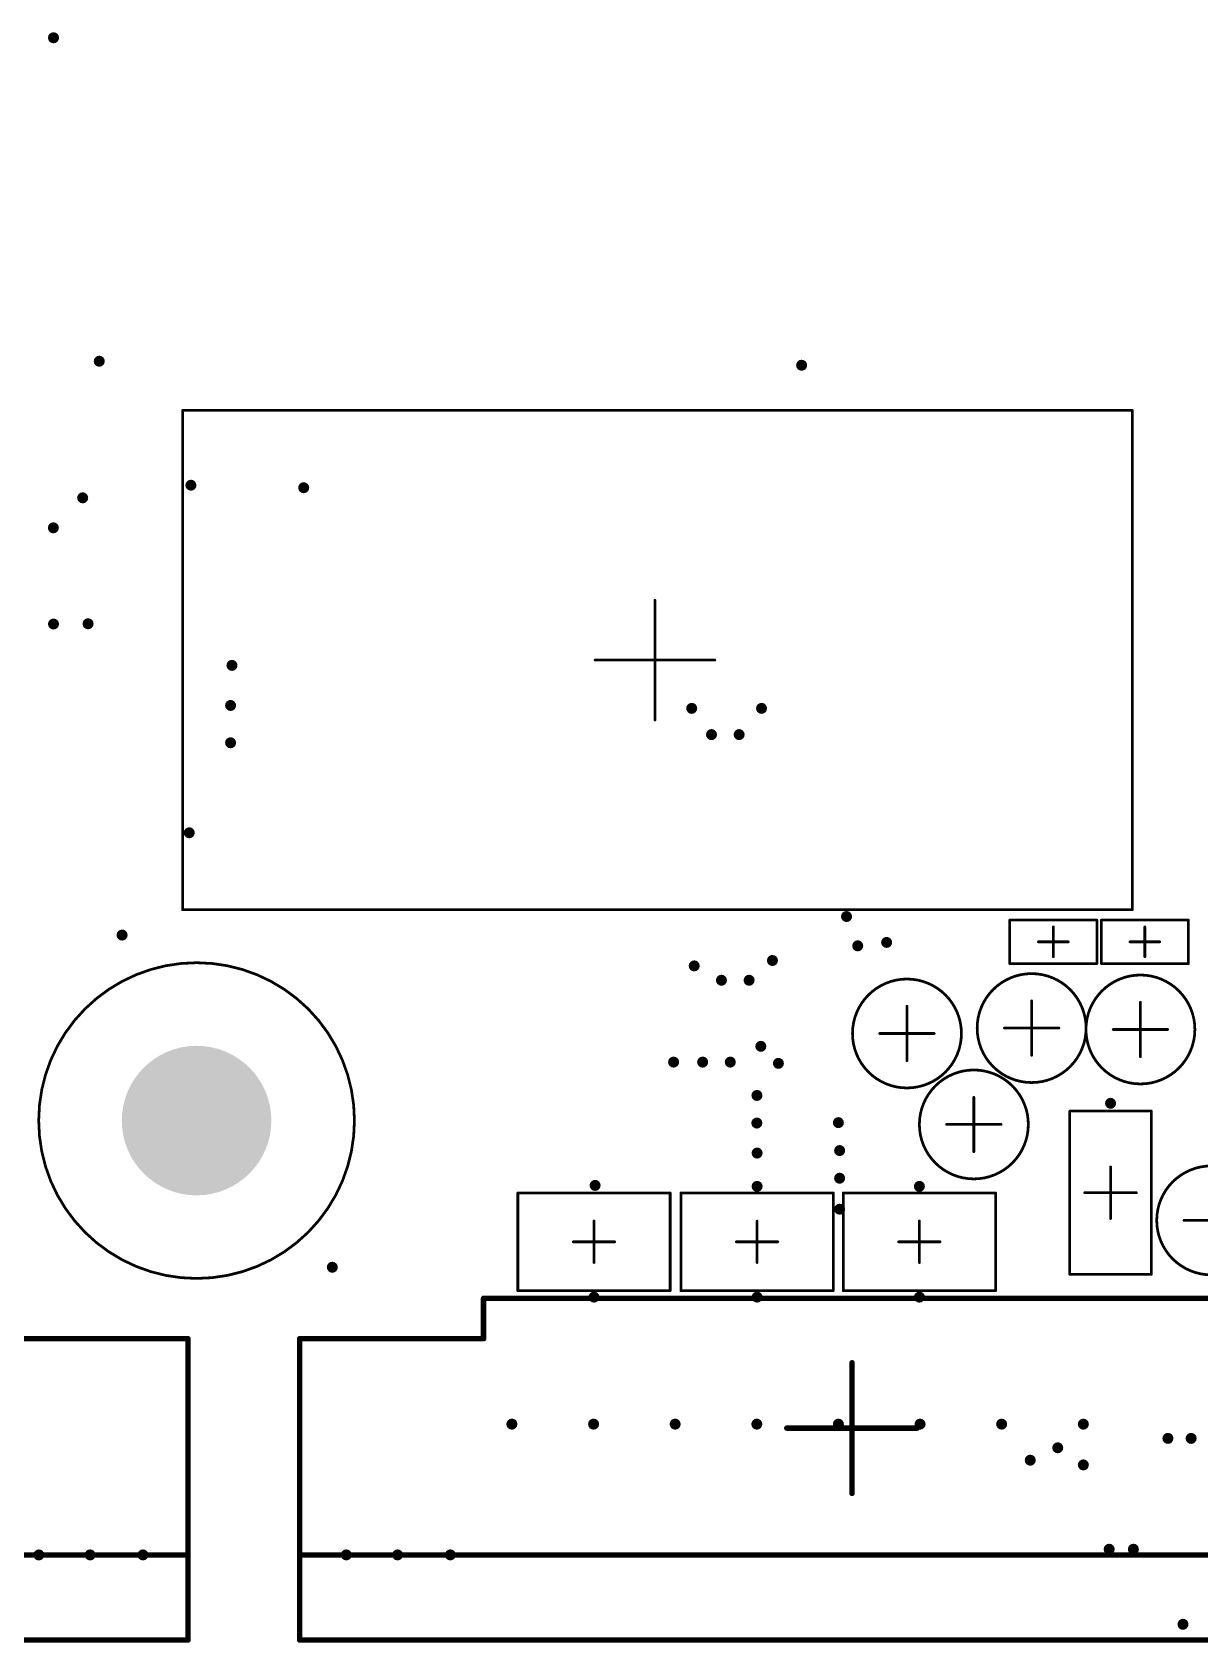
# Model space of a CAD drawing. Header units: inches. Extents: x -0.46 to 4.93, y -0.49 to 6.86.
# Drawn here: x 2.121 to 2.966, y 0.145 to 1.31 of the extents above; entities that cross this region are included whole.
import ezdxf

# ---------------------------------------------------------------- set-up
doc = ezdxf.new("R2010")
doc.units = ezdxf.units.IN
doc.header["$MEASUREMENT"] = 0
for name, color, linetype in [('Pad Holes', 156, 'Continuous'), ('Top Courtyard', 56, 'Continuous'), ('Via Holes', 16, 'Continuous')]:
    doc.layers.add(name, color=color, linetype=linetype)

# ---------------------------------------------------------------- blocks, each defined once
blk = doc.blocks.new('RESC0402_1005__L_131')
at = {"layer": 'Top Courtyard'}
for points in [[(-0.0315, -0.0157, 0.00197, 0.00197, 0), (-0.0315, 0.0157, 0.00197, 0.00197, 0)], [(-0.0315, 0.0157, 0.00197, 0.00197, 0), (0.0315, 0.0157, 0.00197, 0.00197, 0)], [(0, -0.0108, 0.00197, 0.00197, 0), (0, 0.0108, 0.00197, 0.00197, 0)], [(0.0315, -0.0157, 0.00197, 0.00197, 0), (0.0315, 0.0157, 0.00197, 0.00197, 0)], [(-0.0108, 0, 0.00197, 0.00197, 0), (0.0108, 0, 0.00197, 0.00197, 0)], [(-0.0315, -0.0157, 0.00197, 0.00197, 0), (0.0315, -0.0157, 0.00197, 0.00197, 0)]]:
    blk.add_lwpolyline(points, format="xyseb", dxfattribs=at)
for points in [[(-0.032, 0.0157, 0.000984, 0.000984, 1), (-0.031, 0.0157, 0.000984, 0.000984, 1)], [(-0.032, 0.0157, 0.000984, 0.000984, 1), (-0.031, 0.0157, 0.000984, 0.000984, 1)], [(-0.0005, 0.0108, 0.000984, 0.000984, 1), (0.0005, 0.0108, 0.000984, 0.000984, 1)], [(0.031, 0.0157, 0.000984, 0.000984, 1), (0.032, 0.0157, 0.000984, 0.000984, 1)], [(0.031, 0.0157, 0.000984, 0.000984, 1), (0.032, 0.0157, 0.000984, 0.000984, 1)], [(-0.0113, 0, 0.000984, 0.000984, 1), (-0.0103, 0, 0.000984, 0.000984, 1)], [(0.0103, 0, 0.000984, 0.000984, 1), (0.0113, 0, 0.000984, 0.000984, 1)], [(-0.0005, -0.0108, 0.000984, 0.000984, 1), (0.0005, -0.0108, 0.000984, 0.000984, 1)], [(-0.032, -0.0157, 0.000984, 0.000984, 1), (-0.031, -0.0157, 0.000984, 0.000984, 1)], [(-0.032, -0.0157, 0.000984, 0.000984, 1), (-0.031, -0.0157, 0.000984, 0.000984, 1)], [(0.031, -0.0157, 0.000984, 0.000984, 1), (0.032, -0.0157, 0.000984, 0.000984, 1)], [(0.031, -0.0157, 0.000984, 0.000984, 1), (0.032, -0.0157, 0.000984, 0.000984, 1)]]:
    blk.add_lwpolyline(points, format="xyseb", close=True, dxfattribs=at)
blk = doc.blocks.new('RESC0402_1005__L_132')
at = {"layer": 'Top Courtyard'}
for points in [[(-0.0315, 0.0157, 0.00197, 0.00197, 0), (-0.0315, -0.0157, 0.00197, 0.00197, 0)], [(0.0315, 0.0157, 0.00197, 0.00197, 0), (-0.0315, 0.0157, 0.00197, 0.00197, 0)], [(0, 0.0108, 0.00197, 0.00197, 0), (0, -0.0108, 0.00197, 0.00197, 0)], [(0.0315, 0.0157, 0.00197, 0.00197, 0), (0.0315, -0.0157, 0.00197, 0.00197, 0)], [(0.0108, 0, 0.00197, 0.00197, 0), (-0.0108, 0, 0.00197, 0.00197, 0)], [(0.0315, -0.0157, 0.00197, 0.00197, 0), (-0.0315, -0.0157, 0.00197, 0.00197, 0)]]:
    blk.add_lwpolyline(points, format="xyseb", dxfattribs=at)
for points in [[(-0.032, 0.0157, 0.000984, 0.000984, 1), (-0.031, 0.0157, 0.000984, 0.000984, 1)], [(-0.032, 0.0157, 0.000984, 0.000984, 1), (-0.031, 0.0157, 0.000984, 0.000984, 1)], [(-0.0005, 0.0108, 0.000984, 0.000984, 1), (0.0005, 0.0108, 0.000984, 0.000984, 1)], [(0.031, 0.0157, 0.000984, 0.000984, 1), (0.032, 0.0157, 0.000984, 0.000984, 1)], [(0.031, 0.0157, 0.000984, 0.000984, 1), (0.032, 0.0157, 0.000984, 0.000984, 1)], [(-0.0113, 0, 0.000984, 0.000984, 1), (-0.0103, 0, 0.000984, 0.000984, 1)], [(0.0103, 0, 0.000984, 0.000984, 1), (0.0113, 0, 0.000984, 0.000984, 1)], [(-0.0005, -0.0108, 0.000984, 0.000984, 1), (0.0005, -0.0108, 0.000984, 0.000984, 1)], [(-0.032, -0.0157, 0.000984, 0.000984, 1), (-0.031, -0.0157, 0.000984, 0.000984, 1)], [(-0.032, -0.0157, 0.000984, 0.000984, 1), (-0.031, -0.0157, 0.000984, 0.000984, 1)], [(0.031, -0.0157, 0.000984, 0.000984, 1), (0.032, -0.0157, 0.000984, 0.000984, 1)], [(0.031, -0.0157, 0.000984, 0.000984, 1), (0.032, -0.0157, 0.000984, 0.000984, 1)]]:
    blk.add_lwpolyline(points, format="xyseb", close=True, dxfattribs=at)
blk = doc.blocks.new('MOUNTING_HOLE_M2_5_382')
at = {"layer": 'Pad Holes'}
h = blk.add_hatch(color=7, dxfattribs=at)
edge = h.paths.add_edge_path()
edge.add_arc((0, 0), 0.0541, 0, 360)
at = {"layer": 'Top Courtyard'}
for points in [[(0.1142, 0, 0.00197, 0.00197, 1), (-0.1142, 0, 0.00197, 0.00197, 1)], [(-0.1147, 0, 0.000984, 0.000984, 1), (-0.1137, 0, 0.000984, 0.000984, 1)], [(0.1137, 0, 0.000984, 0.000984, 1), (0.1147, 0, 0.000984, 0.000984, 1)]]:
    blk.add_lwpolyline(points, format="xyseb", close=True, dxfattribs=at)
blk = doc.blocks.new('20021121_00010T1LF_487')
at = {"layer": 'Top Courtyard'}
for points in [[(0.3417, 0.1806, 0.00197, 0.00197, 0), (-0.3453, 0.1806, 0.00197, 0.00197, 0)], [(-0.3453, 0.1806, 0.00197, 0.00197, 0), (-0.3453, -0.1806, 0.00197, 0.00197, 0)], [(0.3417, 0.1806, 0.00197, 0.00197, 0), (0.3417, -0.1806, 0.00197, 0.00197, 0)], [(0, 0.0433, 0.00197, 0.00197, 0), (0, 0, 0.00197, 0.00197, 0)], [(0, 0, 0.00197, 0.00197, 0), (-0.0433, 0, 0.00197, 0.00197, 0)], [(0.0433, 0, 0.00197, 0.00197, 0), (0, 0, 0.00197, 0.00197, 0)], [(0, 0, 0.00197, 0.00197, 0), (0, -0.0433, 0.00197, 0.00197, 0)], [(0.3417, -0.1806, 0.00197, 0.00197, 0), (-0.3453, -0.1806, 0.00197, 0.00197, 0)]]:
    blk.add_lwpolyline(points, format="xyseb", dxfattribs=at)
for points in [[(-0.3458, 0.1806, 0.000984, 0.000984, 1), (-0.3448, 0.1806, 0.000984, 0.000984, 1)], [(-0.3458, 0.1806, 0.000984, 0.000984, 1), (-0.3448, 0.1806, 0.000984, 0.000984, 1)], [(0.3412, 0.1806, 0.000984, 0.000984, 1), (0.3422, 0.1806, 0.000984, 0.000984, 1)], [(0.3412, 0.1806, 0.000984, 0.000984, 1), (0.3422, 0.1806, 0.000984, 0.000984, 1)], [(-0.0005, 0.0433, 0.000984, 0.000984, 1), (0.0005, 0.0433, 0.000984, 0.000984, 1)], [(-0.0438, 0, 0.000984, 0.000984, 1), (-0.0428, 0, 0.000984, 0.000984, 1)], [(-0.0005, 0, 0.000984, 0.000984, 1), (0.0005, 0, 0.000984, 0.000984, 1)], [(-0.0005, 0, 0.000984, 0.000984, 1), (0.0005, 0, 0.000984, 0.000984, 1)], [(-0.0005, 0, 0.000984, 0.000984, 1), (0.0005, 0, 0.000984, 0.000984, 1)], [(-0.0005, 0, 0.000984, 0.000984, 1), (0.0005, 0, 0.000984, 0.000984, 1)], [(0.0428, 0, 0.000984, 0.000984, 1), (0.0438, 0, 0.000984, 0.000984, 1)], [(-0.0005, -0.0433, 0.000984, 0.000984, 1), (0.0005, -0.0433, 0.000984, 0.000984, 1)], [(-0.3458, -0.1806, 0.000984, 0.000984, 1), (-0.3448, -0.1806, 0.000984, 0.000984, 1)], [(-0.3458, -0.1806, 0.000984, 0.000984, 1), (-0.3448, -0.1806, 0.000984, 0.000984, 1)], [(0.3412, -0.1806, 0.000984, 0.000984, 1), (0.3422, -0.1806, 0.000984, 0.000984, 1)], [(0.3412, -0.1806, 0.000984, 0.000984, 1), (0.3422, -0.1806, 0.000984, 0.000984, 1)]]:
    blk.add_lwpolyline(points, format="xyseb", close=True, dxfattribs=at)
blk = doc.blocks.new('TP100_200_NS_571')
at = {"layer": 'Top Courtyard'}
for points in [[(0.0394, 0, 0.00197, 0.00197, 1), (-0.0394, 0, 0.00197, 0.00197, 1)], [(-0.0005, 0.0197, 0.000984, 0.000984, 1), (0.0005, 0.0197, 0.000984, 0.000984, 1)], [(-0.0399, 0, 0.000984, 0.000984, 1), (-0.0389, 0, 0.000984, 0.000984, 1)], [(-0.0202, 0, 0.000984, 0.000984, 1), (-0.0192, 0, 0.000984, 0.000984, 1)], [(0.0192, 0, 0.000984, 0.000984, 1), (0.0202, 0, 0.000984, 0.000984, 1)], [(0.0389, 0, 0.000984, 0.000984, 1), (0.0399, 0, 0.000984, 0.000984, 1)], [(-0.0005, -0.0197, 0.000984, 0.000984, 1), (0.0005, -0.0197, 0.000984, 0.000984, 1)]]:
    blk.add_lwpolyline(points, format="xyseb", close=True, dxfattribs=at)
for points in [[(0, 0.0197, 0.00197, 0.00197, 0), (0, -0.0197, 0.00197, 0.00197, 0)], [(-0.0197, 0, 0.00197, 0.00197, 0), (0.0197, 0, 0.00197, 0.00197, 0)]]:
    blk.add_lwpolyline(points, format="xyseb", dxfattribs=at)
blk = doc.blocks.new('TP100_200_NS_575')
at = {"layer": 'Top Courtyard'}
for points in [[(0.0394, 0, 0.00197, 0.00197, 1), (-0.0394, 0, 0.00197, 0.00197, 1)], [(-0.0005, 0.0197, 0.000984, 0.000984, 1), (0.0005, 0.0197, 0.000984, 0.000984, 1)], [(-0.0399, 0, 0.000984, 0.000984, 1), (-0.0389, 0, 0.000984, 0.000984, 1)], [(-0.0202, 0, 0.000984, 0.000984, 1), (-0.0192, 0, 0.000984, 0.000984, 1)], [(0.0192, 0, 0.000984, 0.000984, 1), (0.0202, 0, 0.000984, 0.000984, 1)], [(0.0389, 0, 0.000984, 0.000984, 1), (0.0399, 0, 0.000984, 0.000984, 1)], [(-0.0005, -0.0197, 0.000984, 0.000984, 1), (0.0005, -0.0197, 0.000984, 0.000984, 1)]]:
    blk.add_lwpolyline(points, format="xyseb", close=True, dxfattribs=at)
for points in [[(0, 0.0197, 0.00197, 0.00197, 0), (0, -0.0197, 0.00197, 0.00197, 0)], [(-0.0197, 0, 0.00197, 0.00197, 0), (0.0197, 0, 0.00197, 0.00197, 0)]]:
    blk.add_lwpolyline(points, format="xyseb", dxfattribs=at)
blk = doc.blocks.new('TP100_200_NS_594')
at = {"layer": 'Top Courtyard'}
for points in [[(0.0394, 0, 0.00197, 0.00197, 1), (-0.0394, 0, 0.00197, 0.00197, 1)], [(-0.0005, 0.0197, 0.000984, 0.000984, 1), (0.0005, 0.0197, 0.000984, 0.000984, 1)], [(-0.0399, 0, 0.000984, 0.000984, 1), (-0.0389, 0, 0.000984, 0.000984, 1)], [(-0.0202, 0, 0.000984, 0.000984, 1), (-0.0192, 0, 0.000984, 0.000984, 1)], [(0.0192, 0, 0.000984, 0.000984, 1), (0.0202, 0, 0.000984, 0.000984, 1)], [(0.0389, 0, 0.000984, 0.000984, 1), (0.0399, 0, 0.000984, 0.000984, 1)], [(-0.0005, -0.0197, 0.000984, 0.000984, 1), (0.0005, -0.0197, 0.000984, 0.000984, 1)]]:
    blk.add_lwpolyline(points, format="xyseb", close=True, dxfattribs=at)
for points in [[(0, 0.0197, 0.00197, 0.00197, 0), (0, -0.0197, 0.00197, 0.00197, 0)], [(-0.0197, 0, 0.00197, 0.00197, 0), (0.0197, 0, 0.00197, 0.00197, 0)]]:
    blk.add_lwpolyline(points, format="xyseb", dxfattribs=at)
blk = doc.blocks.new('TP100_200_NS_595')
at = {"layer": 'Top Courtyard'}
for points in [[(0.0394, 0, 0.00197, 0.00197, 1), (-0.0394, 0, 0.00197, 0.00197, 1)], [(-0.0005, 0.0197, 0.000984, 0.000984, 1), (0.0005, 0.0197, 0.000984, 0.000984, 1)], [(-0.0399, 0, 0.000984, 0.000984, 1), (-0.0389, 0, 0.000984, 0.000984, 1)], [(-0.0202, 0, 0.000984, 0.000984, 1), (-0.0192, 0, 0.000984, 0.000984, 1)], [(0.0192, 0, 0.000984, 0.000984, 1), (0.0202, 0, 0.000984, 0.000984, 1)], [(0.0389, 0, 0.000984, 0.000984, 1), (0.0399, 0, 0.000984, 0.000984, 1)], [(-0.0005, -0.0197, 0.000984, 0.000984, 1), (0.0005, -0.0197, 0.000984, 0.000984, 1)]]:
    blk.add_lwpolyline(points, format="xyseb", close=True, dxfattribs=at)
for points in [[(0, 0.0197, 0.00197, 0.00197, 0), (0, -0.0197, 0.00197, 0.00197, 0)], [(-0.0197, 0, 0.00197, 0.00197, 0), (0.0197, 0, 0.00197, 0.00197, 0)]]:
    blk.add_lwpolyline(points, format="xyseb", dxfattribs=at)
blk = doc.blocks.new('TP100_200_NS_605')
at = {"layer": 'Top Courtyard'}
for points in [[(0.0394, 0, 0.00197, 0.00197, 1), (-0.0394, 0, 0.00197, 0.00197, 1)], [(-0.0005, 0.0197, 0.000984, 0.000984, 1), (0.0005, 0.0197, 0.000984, 0.000984, 1)], [(-0.0399, 0, 0.000984, 0.000984, 1), (-0.0389, 0, 0.000984, 0.000984, 1)], [(-0.0202, 0, 0.000984, 0.000984, 1), (-0.0192, 0, 0.000984, 0.000984, 1)], [(0.0192, 0, 0.000984, 0.000984, 1), (0.0202, 0, 0.000984, 0.000984, 1)], [(0.0389, 0, 0.000984, 0.000984, 1), (0.0399, 0, 0.000984, 0.000984, 1)], [(-0.0005, -0.0197, 0.000984, 0.000984, 1), (0.0005, -0.0197, 0.000984, 0.000984, 1)]]:
    blk.add_lwpolyline(points, format="xyseb", close=True, dxfattribs=at)
for points in [[(0, 0.0197, 0.00197, 0.00197, 0), (0, -0.0197, 0.00197, 0.00197, 0)], [(-0.0197, 0, 0.00197, 0.00197, 0), (0.0197, 0, 0.00197, 0.00197, 0)]]:
    blk.add_lwpolyline(points, format="xyseb", dxfattribs=at)
blk = doc.blocks.new('RESC0603_1608__N_639')
at = {"layer": 'Top Courtyard'}
for points in [[(-0.0591, -0.0295, 0.00197, 0.00197, 0), (-0.0591, 0.0295, 0.00197, 0.00197, 0)], [(0.0591, 0.0295, 0.00197, 0.00197, 0), (-0.0591, 0.0295, 0.00197, 0.00197, 0)], [(0.0591, -0.0295, 0.00197, 0.00197, 0), (0.0591, 0.0295, 0.00197, 0.00197, 0)], [(0, -0.0187, 0.00197, 0.00197, 0), (0, 0.0187, 0.00197, 0.00197, 0)], [(0.0187, 0, 0.00197, 0.00197, 0), (-0.0187, 0, 0.00197, 0.00197, 0)], [(0.0591, -0.0295, 0.00197, 0.00197, 0), (-0.0591, -0.0295, 0.00197, 0.00197, 0)]]:
    blk.add_lwpolyline(points, format="xyseb", dxfattribs=at)
for points in [[(-0.0595, 0.0295, 0.000984, 0.000984, 1), (-0.0586, 0.0295, 0.000984, 0.000984, 1)], [(-0.0595, 0.0295, 0.000984, 0.000984, 1), (-0.0586, 0.0295, 0.000984, 0.000984, 1)], [(0.0586, 0.0295, 0.000984, 0.000984, 1), (0.0595, 0.0295, 0.000984, 0.000984, 1)], [(0.0586, 0.0295, 0.000984, 0.000984, 1), (0.0595, 0.0295, 0.000984, 0.000984, 1)], [(-0.0005, 0.0187, 0.000984, 0.000984, 1), (0.0005, 0.0187, 0.000984, 0.000984, 1)], [(-0.0192, 0, 0.000984, 0.000984, 1), (-0.0182, 0, 0.000984, 0.000984, 1)], [(0.0182, 0, 0.000984, 0.000984, 1), (0.0192, 0, 0.000984, 0.000984, 1)], [(-0.0005, -0.0187, 0.000984, 0.000984, 1), (0.0005, -0.0187, 0.000984, 0.000984, 1)], [(-0.0595, -0.0295, 0.000984, 0.000984, 1), (-0.0586, -0.0295, 0.000984, 0.000984, 1)], [(-0.0595, -0.0295, 0.000984, 0.000984, 1), (-0.0586, -0.0295, 0.000984, 0.000984, 1)], [(0.0586, -0.0295, 0.000984, 0.000984, 1), (0.0595, -0.0295, 0.000984, 0.000984, 1)], [(0.0586, -0.0295, 0.000984, 0.000984, 1), (0.0595, -0.0295, 0.000984, 0.000984, 1)]]:
    blk.add_lwpolyline(points, format="xyseb", close=True, dxfattribs=at)
blk = doc.blocks.new('F32R_1A7H1_11026_777')
at = {"layer": 'Top Courtyard'}
for points in [[(-0.2666, 0.045, 0.00394, 0.00394, 0), (-0.2666, 0.0742, 0.00394, 0.00394, 0)], [(-0.2666, 0.0742, 0.00394, 0.00394, 0), (0.2662, 0.0742, 0.00394, 0.00394, 0)], [(0.2666, 0.045, 0.00394, 0.00394, 0), (0.2666, 0.0742, 0.00394, 0.00394, 0)], [(-0.3996, 0.045, 0.00394, 0.00394, 0), (-0.2666, 0.045, 0.00394, 0.00394, 0)], [(-0.3996, -0.173, 0.00394, 0.00394, 0), (-0.3996, 0.045, 0.00394, 0.00394, 0)], [(0.2666, 0.045, 0.00394, 0.00394, 0), (0.3996, 0.045, 0.00394, 0.00394, 0)], [(0.3996, -0.173, 0.00394, 0.00394, 0), (0.3996, 0.045, 0.00394, 0.00394, 0)], [(0, -0.0197, 0.00394, 0.00394, 0), (0, 0.0276, 0.00394, 0.00394, 0)], [(-0.0472, -0.0197, 0.00394, 0.00394, 0), (0, -0.0197, 0.00394, 0.00394, 0)], [(0, -0.0197, 0.00394, 0.00394, 0), (0.0472, -0.0197, 0.00394, 0.00394, 0)], [(0, -0.0669, 0.00394, 0.00394, 0), (0, -0.0197, 0.00394, 0.00394, 0)], [(-0.3996, -0.1114, 0.00394, 0.00394, 0), (0.3996, -0.1114, 0.00394, 0.00394, 0)], [(-0.3996, -0.173, 0.00394, 0.00394, 0), (0.3996, -0.173, 0.00394, 0.00394, 0)]]:
    blk.add_lwpolyline(points, format="xyseb", dxfattribs=at)
for points in [[(-0.2676, 0.0742, 0.00197, 0.00197, 1), (-0.2656, 0.0742, 0.00197, 0.00197, 1)], [(-0.2676, 0.0742, 0.00197, 0.00197, 1), (-0.2656, 0.0742, 0.00197, 0.00197, 1)], [(0.2652, 0.0742, 0.00197, 0.00197, 1), (0.2671, 0.0742, 0.00197, 0.00197, 1)], [(0.2656, 0.0742, 0.00197, 0.00197, 1), (0.2676, 0.0742, 0.00197, 0.00197, 1)], [(-0.4006, 0.045, 0.00197, 0.00197, 1), (-0.3986, 0.045, 0.00197, 0.00197, 1)], [(-0.4006, 0.045, 0.00197, 0.00197, 1), (-0.3986, 0.045, 0.00197, 0.00197, 1)], [(-0.2676, 0.045, 0.00197, 0.00197, 1), (-0.2656, 0.045, 0.00197, 0.00197, 1)], [(-0.2676, 0.045, 0.00197, 0.00197, 1), (-0.2656, 0.045, 0.00197, 0.00197, 1)], [(0.2656, 0.045, 0.00197, 0.00197, 1), (0.2676, 0.045, 0.00197, 0.00197, 1)], [(0.2656, 0.045, 0.00197, 0.00197, 1), (0.2676, 0.045, 0.00197, 0.00197, 1)], [(0.3986, 0.045, 0.00197, 0.00197, 1), (0.4006, 0.045, 0.00197, 0.00197, 1)], [(0.3986, 0.045, 0.00197, 0.00197, 1), (0.4006, 0.045, 0.00197, 0.00197, 1)], [(-0.001, 0.0276, 0.00197, 0.00197, 1), (0.001, 0.0276, 0.00197, 0.00197, 1)], [(-0.0482, -0.0197, 0.00197, 0.00197, 1), (-0.0463, -0.0197, 0.00197, 0.00197, 1)], [(-0.001, -0.0197, 0.00197, 0.00197, 1), (0.001, -0.0197, 0.00197, 0.00197, 1)], [(-0.001, -0.0197, 0.00197, 0.00197, 1), (0.001, -0.0197, 0.00197, 0.00197, 1)], [(-0.001, -0.0197, 0.00197, 0.00197, 1), (0.001, -0.0197, 0.00197, 0.00197, 1)], [(-0.001, -0.0197, 0.00197, 0.00197, 1), (0.001, -0.0197, 0.00197, 0.00197, 1)], [(0.0463, -0.0197, 0.00197, 0.00197, 1), (0.0482, -0.0197, 0.00197, 0.00197, 1)], [(-0.001, -0.0669, 0.00197, 0.00197, 1), (0.001, -0.0669, 0.00197, 0.00197, 1)], [(-0.4006, -0.1114, 0.00197, 0.00197, 1), (-0.3986, -0.1114, 0.00197, 0.00197, 1)], [(0.3986, -0.1114, 0.00197, 0.00197, 1), (0.4006, -0.1114, 0.00197, 0.00197, 1)], [(-0.4006, -0.173, 0.00197, 0.00197, 1), (-0.3986, -0.173, 0.00197, 0.00197, 1)], [(-0.4006, -0.173, 0.00197, 0.00197, 1), (-0.3986, -0.173, 0.00197, 0.00197, 1)], [(0.3986, -0.173, 0.00197, 0.00197, 1), (0.4006, -0.173, 0.00197, 0.00197, 1)], [(0.3986, -0.173, 0.00197, 0.00197, 1), (0.4006, -0.173, 0.00197, 0.00197, 1)]]:
    blk.add_lwpolyline(points, format="xyseb", close=True, dxfattribs=at)
blk = doc.blocks.new('F32R_1A7H1_11026_794')
at = {"layer": 'Top Courtyard'}
for points in [[(-0.2666, 0.045, 0.00394, 0.00394, 0), (-0.2666, 0.0742, 0.00394, 0.00394, 0)], [(-0.2666, 0.0742, 0.00394, 0.00394, 0), (0.2662, 0.0742, 0.00394, 0.00394, 0)], [(0.2666, 0.045, 0.00394, 0.00394, 0), (0.2666, 0.0742, 0.00394, 0.00394, 0)], [(-0.3996, 0.045, 0.00394, 0.00394, 0), (-0.2666, 0.045, 0.00394, 0.00394, 0)], [(-0.3996, -0.173, 0.00394, 0.00394, 0), (-0.3996, 0.045, 0.00394, 0.00394, 0)], [(0.2666, 0.045, 0.00394, 0.00394, 0), (0.3996, 0.045, 0.00394, 0.00394, 0)], [(0.3996, -0.173, 0.00394, 0.00394, 0), (0.3996, 0.045, 0.00394, 0.00394, 0)], [(0, -0.0197, 0.00394, 0.00394, 0), (0, 0.0276, 0.00394, 0.00394, 0)], [(-0.0472, -0.0197, 0.00394, 0.00394, 0), (0, -0.0197, 0.00394, 0.00394, 0)], [(0, -0.0197, 0.00394, 0.00394, 0), (0.0472, -0.0197, 0.00394, 0.00394, 0)], [(0, -0.0669, 0.00394, 0.00394, 0), (0, -0.0197, 0.00394, 0.00394, 0)], [(-0.3996, -0.1114, 0.00394, 0.00394, 0), (0.3996, -0.1114, 0.00394, 0.00394, 0)], [(-0.3996, -0.173, 0.00394, 0.00394, 0), (0.3996, -0.173, 0.00394, 0.00394, 0)]]:
    blk.add_lwpolyline(points, format="xyseb", dxfattribs=at)
for points in [[(-0.2676, 0.0742, 0.00197, 0.00197, 1), (-0.2656, 0.0742, 0.00197, 0.00197, 1)], [(-0.2676, 0.0742, 0.00197, 0.00197, 1), (-0.2656, 0.0742, 0.00197, 0.00197, 1)], [(0.2652, 0.0742, 0.00197, 0.00197, 1), (0.2671, 0.0742, 0.00197, 0.00197, 1)], [(0.2656, 0.0742, 0.00197, 0.00197, 1), (0.2676, 0.0742, 0.00197, 0.00197, 1)], [(-0.4006, 0.045, 0.00197, 0.00197, 1), (-0.3986, 0.045, 0.00197, 0.00197, 1)], [(-0.4006, 0.045, 0.00197, 0.00197, 1), (-0.3986, 0.045, 0.00197, 0.00197, 1)], [(-0.2676, 0.045, 0.00197, 0.00197, 1), (-0.2656, 0.045, 0.00197, 0.00197, 1)], [(-0.2676, 0.045, 0.00197, 0.00197, 1), (-0.2656, 0.045, 0.00197, 0.00197, 1)], [(0.2656, 0.045, 0.00197, 0.00197, 1), (0.2676, 0.045, 0.00197, 0.00197, 1)], [(0.2656, 0.045, 0.00197, 0.00197, 1), (0.2676, 0.045, 0.00197, 0.00197, 1)], [(0.3986, 0.045, 0.00197, 0.00197, 1), (0.4006, 0.045, 0.00197, 0.00197, 1)], [(0.3986, 0.045, 0.00197, 0.00197, 1), (0.4006, 0.045, 0.00197, 0.00197, 1)], [(-0.001, 0.0276, 0.00197, 0.00197, 1), (0.001, 0.0276, 0.00197, 0.00197, 1)], [(-0.0482, -0.0197, 0.00197, 0.00197, 1), (-0.0463, -0.0197, 0.00197, 0.00197, 1)], [(-0.001, -0.0197, 0.00197, 0.00197, 1), (0.001, -0.0197, 0.00197, 0.00197, 1)], [(-0.001, -0.0197, 0.00197, 0.00197, 1), (0.001, -0.0197, 0.00197, 0.00197, 1)], [(-0.001, -0.0197, 0.00197, 0.00197, 1), (0.001, -0.0197, 0.00197, 0.00197, 1)], [(-0.001, -0.0197, 0.00197, 0.00197, 1), (0.001, -0.0197, 0.00197, 0.00197, 1)], [(0.0463, -0.0197, 0.00197, 0.00197, 1), (0.0482, -0.0197, 0.00197, 0.00197, 1)], [(-0.001, -0.0669, 0.00197, 0.00197, 1), (0.001, -0.0669, 0.00197, 0.00197, 1)], [(-0.4006, -0.1114, 0.00197, 0.00197, 1), (-0.3986, -0.1114, 0.00197, 0.00197, 1)], [(0.3986, -0.1114, 0.00197, 0.00197, 1), (0.4006, -0.1114, 0.00197, 0.00197, 1)], [(-0.4006, -0.173, 0.00197, 0.00197, 1), (-0.3986, -0.173, 0.00197, 0.00197, 1)], [(-0.4006, -0.173, 0.00197, 0.00197, 1), (-0.3986, -0.173, 0.00197, 0.00197, 1)], [(0.3986, -0.173, 0.00197, 0.00197, 1), (0.4006, -0.173, 0.00197, 0.00197, 1)], [(0.3986, -0.173, 0.00197, 0.00197, 1), (0.4006, -0.173, 0.00197, 0.00197, 1)]]:
    blk.add_lwpolyline(points, format="xyseb", close=True, dxfattribs=at)
blk = doc.blocks.new('TPD4E02B04DQAR_821')
at = {"layer": 'Top Courtyard'}
for points in [[(-0.0551, 0.0354, 0.00197, 0.00197, 0), (-0.0551, -0.0354, 0.00197, 0.00197, 0)], [(0.0551, 0.0354, 0.00197, 0.00197, 0), (-0.0551, 0.0354, 0.00197, 0.00197, 0)], [(0.0551, 0.0354, 0.00197, 0.00197, 0), (0.0551, -0.0354, 0.00197, 0.00197, 0)], [(0, 0.015, 0.00197, 0.00197, 0), (0, -0.015, 0.00197, 0.00197, 0)], [(0.015, 0, 0.00197, 0.00197, 0), (-0.015, 0, 0.00197, 0.00197, 0)], [(0.0551, -0.0354, 0.00197, 0.00197, 0), (-0.0551, -0.0354, 0.00197, 0.00197, 0)]]:
    blk.add_lwpolyline(points, format="xyseb", dxfattribs=at)
for points in [[(-0.0556, 0.0354, 0.000984, 0.000984, 1), (-0.0546, 0.0354, 0.000984, 0.000984, 1)], [(-0.0556, 0.0354, 0.000984, 0.000984, 1), (-0.0546, 0.0354, 0.000984, 0.000984, 1)], [(0.0546, 0.0354, 0.000984, 0.000984, 1), (0.0556, 0.0354, 0.000984, 0.000984, 1)], [(0.0546, 0.0354, 0.000984, 0.000984, 1), (0.0556, 0.0354, 0.000984, 0.000984, 1)], [(-0.0005, 0.015, 0.000984, 0.000984, 1), (0.0005, 0.015, 0.000984, 0.000984, 1)], [(-0.0155, 0, 0.000984, 0.000984, 1), (-0.0145, 0, 0.000984, 0.000984, 1)], [(0.0145, 0, 0.000984, 0.000984, 1), (0.0155, 0, 0.000984, 0.000984, 1)], [(-0.0005, -0.015, 0.000984, 0.000984, 1), (0.0005, -0.015, 0.000984, 0.000984, 1)], [(-0.0556, -0.0354, 0.000984, 0.000984, 1), (-0.0546, -0.0354, 0.000984, 0.000984, 1)], [(-0.0556, -0.0354, 0.000984, 0.000984, 1), (-0.0546, -0.0354, 0.000984, 0.000984, 1)], [(0.0546, -0.0354, 0.000984, 0.000984, 1), (0.0556, -0.0354, 0.000984, 0.000984, 1)], [(0.0546, -0.0354, 0.000984, 0.000984, 1), (0.0556, -0.0354, 0.000984, 0.000984, 1)]]:
    blk.add_lwpolyline(points, format="xyseb", close=True, dxfattribs=at)
blk = doc.blocks.new('TPD4E02B04DQAR_823')
at = {"layer": 'Top Courtyard'}
for points in [[(-0.0551, 0.0354, 0.00197, 0.00197, 0), (-0.0551, -0.0354, 0.00197, 0.00197, 0)], [(0.0551, 0.0354, 0.00197, 0.00197, 0), (-0.0551, 0.0354, 0.00197, 0.00197, 0)], [(0.0551, 0.0354, 0.00197, 0.00197, 0), (0.0551, -0.0354, 0.00197, 0.00197, 0)], [(0, 0.015, 0.00197, 0.00197, 0), (0, -0.015, 0.00197, 0.00197, 0)], [(0.015, 0, 0.00197, 0.00197, 0), (-0.015, 0, 0.00197, 0.00197, 0)], [(0.0551, -0.0354, 0.00197, 0.00197, 0), (-0.0551, -0.0354, 0.00197, 0.00197, 0)]]:
    blk.add_lwpolyline(points, format="xyseb", dxfattribs=at)
for points in [[(-0.0556, 0.0354, 0.000984, 0.000984, 1), (-0.0546, 0.0354, 0.000984, 0.000984, 1)], [(-0.0556, 0.0354, 0.000984, 0.000984, 1), (-0.0546, 0.0354, 0.000984, 0.000984, 1)], [(0.0546, 0.0354, 0.000984, 0.000984, 1), (0.0556, 0.0354, 0.000984, 0.000984, 1)], [(0.0546, 0.0354, 0.000984, 0.000984, 1), (0.0556, 0.0354, 0.000984, 0.000984, 1)], [(-0.0005, 0.015, 0.000984, 0.000984, 1), (0.0005, 0.015, 0.000984, 0.000984, 1)], [(-0.0155, 0, 0.000984, 0.000984, 1), (-0.0145, 0, 0.000984, 0.000984, 1)], [(0.0145, 0, 0.000984, 0.000984, 1), (0.0155, 0, 0.000984, 0.000984, 1)], [(-0.0005, -0.015, 0.000984, 0.000984, 1), (0.0005, -0.015, 0.000984, 0.000984, 1)], [(-0.0556, -0.0354, 0.000984, 0.000984, 1), (-0.0546, -0.0354, 0.000984, 0.000984, 1)], [(-0.0556, -0.0354, 0.000984, 0.000984, 1), (-0.0546, -0.0354, 0.000984, 0.000984, 1)], [(0.0546, -0.0354, 0.000984, 0.000984, 1), (0.0556, -0.0354, 0.000984, 0.000984, 1)], [(0.0546, -0.0354, 0.000984, 0.000984, 1), (0.0556, -0.0354, 0.000984, 0.000984, 1)]]:
    blk.add_lwpolyline(points, format="xyseb", close=True, dxfattribs=at)
blk = doc.blocks.new('TPD4E02B04DQAR_825')
at = {"layer": 'Top Courtyard'}
for points in [[(-0.0551, 0.0354, 0.00197, 0.00197, 0), (-0.0551, -0.0354, 0.00197, 0.00197, 0)], [(0.0551, 0.0354, 0.00197, 0.00197, 0), (-0.0551, 0.0354, 0.00197, 0.00197, 0)], [(0.0551, 0.0354, 0.00197, 0.00197, 0), (0.0551, -0.0354, 0.00197, 0.00197, 0)], [(0, 0.015, 0.00197, 0.00197, 0), (0, -0.015, 0.00197, 0.00197, 0)], [(0.015, 0, 0.00197, 0.00197, 0), (-0.015, 0, 0.00197, 0.00197, 0)], [(0.0551, -0.0354, 0.00197, 0.00197, 0), (-0.0551, -0.0354, 0.00197, 0.00197, 0)]]:
    blk.add_lwpolyline(points, format="xyseb", dxfattribs=at)
for points in [[(-0.0556, 0.0354, 0.000984, 0.000984, 1), (-0.0546, 0.0354, 0.000984, 0.000984, 1)], [(-0.0556, 0.0354, 0.000984, 0.000984, 1), (-0.0546, 0.0354, 0.000984, 0.000984, 1)], [(0.0546, 0.0354, 0.000984, 0.000984, 1), (0.0556, 0.0354, 0.000984, 0.000984, 1)], [(0.0546, 0.0354, 0.000984, 0.000984, 1), (0.0556, 0.0354, 0.000984, 0.000984, 1)], [(-0.0005, 0.015, 0.000984, 0.000984, 1), (0.0005, 0.015, 0.000984, 0.000984, 1)], [(-0.0155, 0, 0.000984, 0.000984, 1), (-0.0145, 0, 0.000984, 0.000984, 1)], [(0.0145, 0, 0.000984, 0.000984, 1), (0.0155, 0, 0.000984, 0.000984, 1)], [(-0.0005, -0.015, 0.000984, 0.000984, 1), (0.0005, -0.015, 0.000984, 0.000984, 1)], [(-0.0556, -0.0354, 0.000984, 0.000984, 1), (-0.0546, -0.0354, 0.000984, 0.000984, 1)], [(-0.0556, -0.0354, 0.000984, 0.000984, 1), (-0.0546, -0.0354, 0.000984, 0.000984, 1)], [(0.0546, -0.0354, 0.000984, 0.000984, 1), (0.0556, -0.0354, 0.000984, 0.000984, 1)], [(0.0546, -0.0354, 0.000984, 0.000984, 1), (0.0556, -0.0354, 0.000984, 0.000984, 1)]]:
    blk.add_lwpolyline(points, format="xyseb", close=True, dxfattribs=at)

msp = doc.modelspace()

# ---------------------------------------------------------------- hatches: boundary and pattern name
at = {"layer": 'Via Holes'}
h = msp.add_hatch(color=7, dxfattribs=at)
edge = h.paths.add_edge_path()
edge.add_arc((2.1369, 1.306), 0.004, 0, 360)
h = msp.add_hatch(color=7, dxfattribs=at)
edge = h.paths.add_edge_path()
edge.add_arc((2.17, 1.072), 0.004, 0, 360)
h = msp.add_hatch(color=7, dxfattribs=at)
edge = h.paths.add_edge_path()
edge.add_arc((2.6781, 1.0691), 0.004, 0, 360)
h = msp.add_hatch(color=7, dxfattribs=at)
edge = h.paths.add_edge_path()
edge.add_arc((2.2363, 0.9823), 0.004, 0, 360)
h = msp.add_hatch(color=7, dxfattribs=at)
edge = h.paths.add_edge_path()
edge.add_arc((2.3179, 0.9805), 0.004, 0, 360)
h = msp.add_hatch(color=7, dxfattribs=at)
edge = h.paths.add_edge_path()
edge.add_arc((2.158, 0.9732), 0.004, 0, 360)
h = msp.add_hatch(color=7, dxfattribs=at)
edge = h.paths.add_edge_path()
edge.add_arc((2.1368, 0.9515), 0.004, 0, 360)
h = msp.add_hatch(color=7, dxfattribs=at)
edge = h.paths.add_edge_path()
edge.add_arc((2.1369, 0.8819), 0.004, 0, 360)
h = msp.add_hatch(color=7, dxfattribs=at)
edge = h.paths.add_edge_path()
edge.add_arc((2.1619, 0.8821), 0.004, 0, 360)
h = msp.add_hatch(color=7, dxfattribs=at)
edge = h.paths.add_edge_path()
edge.add_arc((2.266, 0.852), 0.004, 0, 360)
h = msp.add_hatch(color=7, dxfattribs=at)
edge = h.paths.add_edge_path()
edge.add_arc((2.265, 0.823), 0.004, 0, 360)
h = msp.add_hatch(color=7, dxfattribs=at)
edge = h.paths.add_edge_path()
edge.add_arc((2.5986, 0.8209), 0.004, 0, 360)
h = msp.add_hatch(color=7, dxfattribs=at)
edge = h.paths.add_edge_path()
edge.add_arc((2.6491, 0.8209), 0.004, 0, 360)
h = msp.add_hatch(color=7, dxfattribs=at)
edge = h.paths.add_edge_path()
edge.add_arc((2.6129, 0.8019), 0.004, 0, 360)
h = msp.add_hatch(color=7, dxfattribs=at)
edge = h.paths.add_edge_path()
edge.add_arc((2.6329, 0.8019), 0.004, 0, 360)
h = msp.add_hatch(color=7, dxfattribs=at)
edge = h.paths.add_edge_path()
edge.add_arc((2.265, 0.796), 0.004, 0, 360)
h = msp.add_hatch(color=7, dxfattribs=at)
edge = h.paths.add_edge_path()
edge.add_arc((2.2351, 0.7309), 0.004, 0, 360)
h = msp.add_hatch(color=7, dxfattribs=at)
edge = h.paths.add_edge_path()
edge.add_arc((2.7106, 0.6703), 0.004, 0, 360)
h = msp.add_hatch(color=7, dxfattribs=at)
edge = h.paths.add_edge_path()
edge.add_arc((2.1865, 0.6569), 0.004, 0, 360)
h = msp.add_hatch(color=7, dxfattribs=at)
edge = h.paths.add_edge_path()
edge.add_arc((2.7187, 0.6491), 0.004, 0, 360)
h = msp.add_hatch(color=7, dxfattribs=at)
edge = h.paths.add_edge_path()
edge.add_arc((2.7396, 0.6516), 0.004, 0, 360)
h = msp.add_hatch(color=7, dxfattribs=at)
edge = h.paths.add_edge_path()
edge.add_arc((2.657, 0.6385), 0.004, 0, 360)
h = msp.add_hatch(color=7, dxfattribs=at)
edge = h.paths.add_edge_path()
edge.add_arc((2.6004, 0.6346), 0.004, 0, 360)
h = msp.add_hatch(color=7, dxfattribs=at)
edge = h.paths.add_edge_path()
edge.add_arc((2.6201, 0.6242), 0.004, 0, 360)
h = msp.add_hatch(color=7, dxfattribs=at)
edge = h.paths.add_edge_path()
edge.add_arc((2.6401, 0.6242), 0.004, 0, 360)
h = msp.add_hatch(color=7, dxfattribs=at)
edge = h.paths.add_edge_path()
edge.add_arc((2.6486, 0.5764), 0.004, 0, 360)
h = msp.add_hatch(color=7, dxfattribs=at)
edge = h.paths.add_edge_path()
edge.add_arc((2.5855, 0.565), 0.004, 0, 360)
h = msp.add_hatch(color=7, dxfattribs=at)
edge = h.paths.add_edge_path()
edge.add_arc((2.6065, 0.565), 0.004, 0, 360)
h = msp.add_hatch(color=7, dxfattribs=at)
edge = h.paths.add_edge_path()
edge.add_arc((2.6265, 0.565), 0.004, 0, 360)
h = msp.add_hatch(color=7, dxfattribs=at)
edge = h.paths.add_edge_path()
edge.add_arc((2.6613, 0.5641), 0.004, 0, 360)
h = msp.add_hatch(color=7, dxfattribs=at)
edge = h.paths.add_edge_path()
edge.add_arc((2.6458, 0.5409), 0.004, 0, 360)
h = msp.add_hatch(color=7, dxfattribs=at)
edge = h.paths.add_edge_path()
edge.add_arc((2.9016, 0.5352), 0.004, 0, 360)
h = msp.add_hatch(color=7, dxfattribs=at)
edge = h.paths.add_edge_path()
edge.add_arc((2.6457, 0.5209), 0.004, 0, 360)
h = msp.add_hatch(color=7, dxfattribs=at)
edge = h.paths.add_edge_path()
edge.add_arc((2.7047, 0.5212), 0.004, 0, 360)
h = msp.add_hatch(color=7, dxfattribs=at)
edge = h.paths.add_edge_path()
edge.add_arc((2.6459, 0.4992), 0.004, 0, 360)
h = msp.add_hatch(color=7, dxfattribs=at)
edge = h.paths.add_edge_path()
edge.add_arc((2.7056, 0.501), 0.004, 0, 360)
h = msp.add_hatch(color=7, dxfattribs=at)
edge = h.paths.add_edge_path()
edge.add_arc((2.5287, 0.4758), 0.004, 0, 360)
h = msp.add_hatch(color=7, dxfattribs=at)
edge = h.paths.add_edge_path()
edge.add_arc((2.6459, 0.4751), 0.004, 0, 360)
h = msp.add_hatch(color=7, dxfattribs=at)
edge = h.paths.add_edge_path()
edge.add_arc((2.7056, 0.481), 0.004, 0, 360)
h = msp.add_hatch(color=7, dxfattribs=at)
edge = h.paths.add_edge_path()
edge.add_arc((2.7633, 0.4751), 0.004, 0, 360)
h = msp.add_hatch(color=7, dxfattribs=at)
edge = h.paths.add_edge_path()
edge.add_arc((2.7056, 0.4586), 0.004, 0, 360)
h = msp.add_hatch(color=7, dxfattribs=at)
edge = h.paths.add_edge_path()
edge.add_arc((2.3386, 0.4166), 0.004, 0, 360)
h = msp.add_hatch(color=7, dxfattribs=at)
edge = h.paths.add_edge_path()
edge.add_arc((2.5279, 0.395), 0.004, 0, 360)
h = msp.add_hatch(color=7, dxfattribs=at)
edge = h.paths.add_edge_path()
edge.add_arc((2.6459, 0.395), 0.004, 0, 360)
h = msp.add_hatch(color=7, dxfattribs=at)
edge = h.paths.add_edge_path()
edge.add_arc((2.7633, 0.395), 0.004, 0, 360)
h = msp.add_hatch(color=7, dxfattribs=at)
edge = h.paths.add_edge_path()
edge.add_arc((2.4685, 0.3031), 0.004, 0, 360)
h = msp.add_hatch(color=7, dxfattribs=at)
edge = h.paths.add_edge_path()
edge.add_arc((2.5276, 0.3031), 0.004, 0, 360)
h = msp.add_hatch(color=7, dxfattribs=at)
edge = h.paths.add_edge_path()
edge.add_arc((2.5866, 0.3031), 0.004, 0, 360)
h = msp.add_hatch(color=7, dxfattribs=at)
edge = h.paths.add_edge_path()
edge.add_arc((2.6457, 0.3031), 0.004, 0, 360)
h = msp.add_hatch(color=7, dxfattribs=at)
edge = h.paths.add_edge_path()
edge.add_arc((2.7047, 0.3031), 0.004, 0, 360)
h = msp.add_hatch(color=7, dxfattribs=at)
edge = h.paths.add_edge_path()
edge.add_arc((2.7638, 0.3031), 0.004, 0, 360)
h = msp.add_hatch(color=7, dxfattribs=at)
edge = h.paths.add_edge_path()
edge.add_arc((2.8228, 0.3031), 0.004, 0, 360)
h = msp.add_hatch(color=7, dxfattribs=at)
edge = h.paths.add_edge_path()
edge.add_arc((2.8819, 0.3031), 0.004, 0, 360)
h = msp.add_hatch(color=7, dxfattribs=at)
edge = h.paths.add_edge_path()
edge.add_arc((2.9431, 0.2928), 0.004, 0, 360)
h = msp.add_hatch(color=7, dxfattribs=at)
edge = h.paths.add_edge_path()
edge.add_arc((2.9599, 0.2928), 0.004, 0, 360)
h = msp.add_hatch(color=7, dxfattribs=at)
edge = h.paths.add_edge_path()
edge.add_arc((2.8435, 0.277), 0.004, 0, 360)
h = msp.add_hatch(color=7, dxfattribs=at)
edge = h.paths.add_edge_path()
edge.add_arc((2.8634, 0.286), 0.004, 0, 360)
h = msp.add_hatch(color=7, dxfattribs=at)
edge = h.paths.add_edge_path()
edge.add_arc((2.8819, 0.2736), 0.004, 0, 360)
h = msp.add_hatch(color=7, dxfattribs=at)
edge = h.paths.add_edge_path()
edge.add_arc((2.1263, 0.2085), 0.004, 0, 360)
h = msp.add_hatch(color=7, dxfattribs=at)
edge = h.paths.add_edge_path()
edge.add_arc((2.1634, 0.2085), 0.004, 0, 360)
h = msp.add_hatch(color=7, dxfattribs=at)
edge = h.paths.add_edge_path()
edge.add_arc((2.2016, 0.2085), 0.004, 0, 360)
h = msp.add_hatch(color=7, dxfattribs=at)
edge = h.paths.add_edge_path()
edge.add_arc((2.3487, 0.2085), 0.004, 0, 360)
h = msp.add_hatch(color=7, dxfattribs=at)
edge = h.paths.add_edge_path()
edge.add_arc((2.3858, 0.2085), 0.004, 0, 360)
h = msp.add_hatch(color=7, dxfattribs=at)
edge = h.paths.add_edge_path()
edge.add_arc((2.424, 0.2085), 0.004, 0, 360)
h = msp.add_hatch(color=7, dxfattribs=at)
edge = h.paths.add_edge_path()
edge.add_arc((2.9006, 0.2126), 0.004, 0, 360)
h = msp.add_hatch(color=7, dxfattribs=at)
edge = h.paths.add_edge_path()
edge.add_arc((2.9181, 0.2126), 0.004, 0, 360)
h = msp.add_hatch(color=7, dxfattribs=at)
edge = h.paths.add_edge_path()
edge.add_arc((2.954, 0.1583), 0.004, 0, 360)

# ---------------------------------------------------------------- block references
for name, p, rotation in [('20021121_00010T1LF_487', (2.572, 0.8558), 180), ('RESC0402_1005__L_132', (2.9264, 0.652), 180), ('TP100_200_NS_595', (2.8445, 0.5896), 90), ('TP100_200_NS_575', (2.7543, 0.5857), 90), ('TP100_200_NS_594', (2.9232, 0.5886), 90), ('TP100_200_NS_571', (2.8027, 0.5199), 90), ('RESC0603_1608__N_639', (2.9016, 0.4705), 270), ('TP100_200_NS_605', (2.9744, 0.4505), 90), ('TPD4E02B04DQAR_823', (2.5279, 0.435), 180), ('TPD4E02B04DQAR_821', (2.6459, 0.435), 180), ('TPD4E02B04DQAR_825', (2.7633, 0.435), 180)]:
    msp.add_blockref(name, p, dxfattribs=dict(rotation=rotation))
for name, p in [('RESC0402_1005__L_131', (2.8602, 0.652)), ('MOUNTING_HOLE_M2_5_382', (2.2404, 0.5227)), ('F32R_1A7H1_11026_794', (1.8346, 0.3199)), ('F32R_1A7H1_11026_777', (2.7146, 0.3199))]:
    msp.add_blockref(name, p)

doc.saveas('drawing.dxf')
